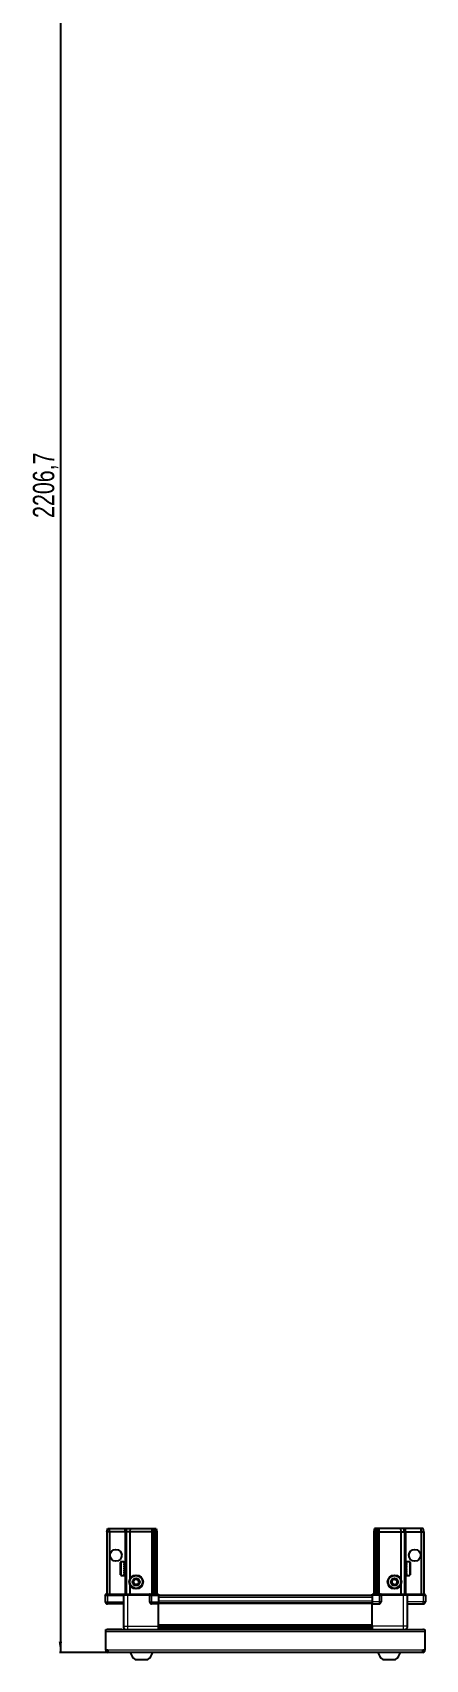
# Model space of a CAD drawing. Header units: millimetres. Extents: x 1014 to 4228, y -1921 to 1127.
# Drawn here: x 1070 to 1438, y -1921 to -397 of the extents above; entities that cross this region are included whole.
import ezdxf

# ---------------------------------------------------------------- set-up
doc = ezdxf.new("R2010")
doc.units = ezdxf.units.MM
doc.layers.add('FORMAT', color=7, linetype='Continuous')
doc.styles.add('SLDTEXTSTYLE0', font='TXT', dxfattribs={"width": 0.75})
doc.dimstyles.new('SLDDIMSTYLE0', dxfattribs={"dimtxt": 20, "dimasz": 10, "dimexe": 0, "dimexo": 0.0625, "dimgap": 5, "dimtad": 2, "dimdec": 1, "dimrnd": 1e-09, "dimzin": 12, "dimdsep": 46, "dimtxsty": 'SLDTEXTSTYLE0', "dimsah": 1, "dimcen": 0.09, "dimadec": 0, "dimazin": 3, "dimtfac": 1, "dimtofl": 0, "dimtmove": 0, "dimatfit": 3, "dimfxl": 0, "dimfrac": 2, "dimtolj": 1, "dimtzin": 12, "dimarcsym": 0})

# ---------------------------------------------------------------- blocks, each defined once
blk = doc.blocks.new('_D_8')
at = {"layer": 'FORMAT'}
for p, q in [((1140.2, 292.6), (1095.2, 292.6)), ((1096.2, 292.6), (1096.2, -1914.1)), ((1140.7, -1914.1), (1095.2, -1914.1))]:
    blk.add_line(p, q, dxfattribs=at)
for points in [[(1096.2, 292.6), (1094.6, 282.6), (1097.7, 282.6)], [(1096.2, -1914.1), (1097.7, -1904.1), (1094.6, -1904.1)]]:
    blk.add_solid(points, dxfattribs=at)
at = {"layer": 'FORMAT', "insert": (1070.4, -851.4), "char_height": 20, "attachment_point": 1, "rotation": 90, "style": 'SLDTEXTSTYLE0'}
blk.add_mtext('2206,7', dxfattribs=at)

msp = doc.modelspace()

# ---------------------------------------------------------------- linework, layer by layer
at = {"color": 7, "linetype": 'Continuous', "lineweight": 25}
for p, q in [((1139.66, -1801.09), (1140.46, -1798.09)), ((1140.46, -1798.09), (1142.31, -1798.09)), ((1142.16, -1801.09), (1142.31, -1798.09)), ((1142.31, -1798.09), (1156.66, -1798.09)), ((1156.66, -1798.09), (1158.46, -1798.09)), ((1157.66, -1801.09), (1158.46, -1798.09)), ((1158.46, -1798.09), (1161.49, -1798.09)), ((1161.49, -1798.09), (1161.16, -1801.09)), ((1161.49, -1798.09), (1181.66, -1798.09)), ((1181.66, -1798.09), (1183.46, -1798.09)), ((1183.46, -1798.09), (1182.66, -1801.09)), ((1183.46, -1798.09), (1184.2, -1798.09)), ((1184.2, -1798.09), (1183.66, -1801.09)), ((1184.2, -1798.09), (1184.7, -1798.09)), ((1184.7, -1798.09), (1185.85, -1798.09)), ((1184.7, -1798.09), (1185.16, -1801.09)), ((1185.85, -1798.09), (1186.66, -1801.09)), ((1390.46, -1798.09), (1389.66, -1801.09)), ((1391.61, -1798.09), (1390.46, -1798.09)), ((1391.61, -1798.09), (1391.16, -1801.09)), ((1392.11, -1798.09), (1391.61, -1798.09)), ((1392.11, -1798.09), (1392.66, -1801.09)), ((1392.85, -1798.09), (1392.11, -1798.09)), ((1392.85, -1798.09), (1393.66, -1801.09)), ((1394.66, -1798.09), (1392.85, -1798.09)), ((1414.82, -1798.09), (1394.66, -1798.09)), ((1414.82, -1798.09), (1415.16, -1801.09)), ((1417.85, -1798.09), (1414.82, -1798.09)), ((1418.66, -1801.09), (1417.85, -1798.09)), ((1419.66, -1798.09), (1417.85, -1798.09)), ((1434, -1798.09), (1419.66, -1798.09)), ((1434.16, -1801.09), (1434, -1798.09)), ((1435.85, -1798.09), (1434, -1798.09)), ((1436.66, -1801.09), (1435.85, -1798.09)), ((1142.16, -1801.09), (1139.66, -1801.09)), ((1139.66, -1801.09), (1139.66, -1859.39)), ((1156.66, -1801.09), (1142.16, -1801.09)), ((1142.16, -1801.09), (1142.16, -1859.39)), ((1157.66, -1801.09), (1156.66, -1801.09)), ((1161.16, -1801.09), (1157.66, -1801.09)), ((1157.66, -1801.09), (1157.66, -1859.39)), ((1181.66, -1801.09), (1161.16, -1801.09)), ((1161.16, -1801.09), (1161.16, -1845.59)), ((1182.66, -1801.09), (1181.66, -1801.09)), ((1183.66, -1801.09), (1182.66, -1801.09)), ((1182.66, -1801.09), (1182.66, -1859.39)), ((1185.16, -1801.09), (1183.66, -1801.09)), ((1183.66, -1801.09), (1183.66, -1859.39)), ((1186.66, -1801.09), (1185.16, -1801.09)), ((1185.16, -1801.09), (1185.16, -1859.39)), ((1186.66, -1801.09), (1186.66, -1859.39)), ((1389.66, -1801.09), (1391.16, -1801.09)), ((1389.66, -1801.09), (1389.66, -1859.39)), ((1391.16, -1801.09), (1392.66, -1801.09)), ((1391.16, -1801.09), (1391.16, -1859.39)), ((1392.66, -1801.09), (1392.66, -1859.39)), ((1392.66, -1801.09), (1393.66, -1801.09)), ((1393.66, -1801.09), (1393.66, -1859.39)), ((1393.66, -1801.09), (1394.66, -1801.09)), ((1394.66, -1801.09), (1415.16, -1801.09)), ((1415.16, -1801.09), (1415.16, -1845.59)), ((1415.16, -1801.09), (1418.66, -1801.09)), ((1418.66, -1801.09), (1418.66, -1859.39)), ((1418.66, -1801.09), (1419.66, -1801.09)), ((1419.66, -1801.09), (1434.16, -1801.09)), ((1434.16, -1801.09), (1434.16, -1859.39)), ((1434.16, -1801.09), (1436.66, -1801.09)), ((1436.66, -1801.09), (1436.66, -1859.39)), ((1152.46, -1841.29), (1152.46, -1829.89)), ((1155.66, -1829.09), (1153.26, -1829.09)), ((1153.26, -1842.09), (1155.66, -1842.09)), ((1155.66, -1829.09), (1155.66, -1829.09)), ((1155.66, -1829.09), (1156.16, -1829.09)), ((1155.66, -1829.28), (1156.16, -1829.28)), ((1155.66, -1829.28), (1155.66, -1829.5)), ((1155.66, -1829.5), (1156.16, -1829.5)), ((1155.66, -1830.07), (1156.16, -1830.07)), ((1155.66, -1830.07), (1155.66, -1830.5)), ((1155.66, -1830.5), (1156.16, -1830.5)), ((1155.66, -1831.41), (1156.16, -1831.41)), ((1155.66, -1831.41), (1155.66, -1832)), ((1155.66, -1832), (1156.16, -1832)), ((1155.66, -1833.15), (1156.16, -1833.15)), ((1155.66, -1833.15), (1155.66, -1833.85)), ((1155.66, -1833.85), (1156.16, -1833.85)), ((1155.66, -1835.13), (1156.16, -1835.13)), ((1155.66, -1835.13), (1155.66, -1835.87)), ((1155.66, -1835.28), (1156.16, -1835.28)), ((1155.66, -1835.78), (1156.16, -1835.78)), ((1155.66, -1835.87), (1156.16, -1835.87)), ((1155.66, -1837.16), (1156.16, -1837.16)), ((1155.66, -1837.16), (1155.66, -1837.87)), ((1155.66, -1837.87), (1156.16, -1837.87)), ((1155.66, -1839.03), (1156.16, -1839.03)), ((1155.66, -1839.03), (1155.66, -1839.63)), ((1155.66, -1839.63), (1156.16, -1839.63)), ((1155.66, -1840.57), (1156.16, -1840.57)), ((1155.66, -1840.57), (1155.66, -1841.01)), ((1155.66, -1841.01), (1156.16, -1841.01)), ((1155.66, -1841.61), (1156.16, -1841.61)), ((1155.66, -1841.61), (1155.66, -1841.85)), ((1155.66, -1841.85), (1156.16, -1841.85)), ((1155.66, -1842.07), (1156.16, -1842.07)), ((1155.66, -1842.07), (1155.66, -1842.09)), ((1155.66, -1842.08), (1156.16, -1842.08)), ((1156.16, -1829.28), (1156.16, -1829.09)), ((1156.16, -1829.5), (1156.16, -1829.28)), ((1156.16, -1830.07), (1156.16, -1829.5)), ((1156.16, -1830.5), (1156.16, -1830.07)), ((1156.16, -1831.41), (1156.16, -1830.5)), ((1156.26, -1831.19), (1156.16, -1831.19)), ((1156.16, -1832), (1156.16, -1831.41)), ((1156.16, -1833.15), (1156.16, -1832)), ((1156.16, -1833.85), (1156.16, -1833.15)), ((1156.16, -1835.13), (1156.16, -1833.85)), ((1156.16, -1835.28), (1156.16, -1835.13)), ((1156.16, -1835.87), (1156.16, -1835.78)), ((1156.16, -1837.16), (1156.16, -1835.87)), ((1156.16, -1837.87), (1156.16, -1837.16)), ((1156.16, -1839.03), (1156.16, -1837.87)), ((1156.16, -1839.63), (1156.16, -1839.03)), ((1156.16, -1840.57), (1156.16, -1839.63)), ((1156.16, -1839.99), (1156.26, -1839.99)), ((1156.16, -1841.01), (1156.16, -1840.57)), ((1156.16, -1841.61), (1156.16, -1841.01)), ((1156.16, -1841.85), (1156.16, -1841.61)), ((1156.16, -1842.07), (1156.16, -1841.85)), ((1156.16, -1842.08), (1156.16, -1842.07)), ((1156.26, -1839.99), (1156.26, -1831.19)), ((1157.14, -1832.28), (1156.66, -1831.59)), ((1156.66, -1839.59), (1156.66, -1831.59)), ((1156.66, -1839.59), (1157.14, -1838.9)), ((1157.62, -1831.59), (1157.14, -1832.28)), ((1157.14, -1838.9), (1157.14, -1832.28)), ((1157.14, -1838.9), (1157.62, -1839.59)), ((1157.66, -1831.59), (1157.62, -1831.59)), ((1157.62, -1839.59), (1157.62, -1831.59)), ((1157.62, -1839.59), (1157.66, -1839.59)), ((1418.69, -1831.59), (1418.66, -1831.59)), ((1418.66, -1839.59), (1418.69, -1839.59)), ((1419.17, -1832.28), (1418.69, -1831.59)), ((1418.69, -1831.59), (1418.69, -1839.59)), ((1418.69, -1839.59), (1419.17, -1838.9)), ((1419.66, -1831.59), (1419.17, -1832.28)), ((1419.17, -1832.28), (1419.17, -1838.9)), ((1419.17, -1838.9), (1419.66, -1839.59)), ((1419.66, -1831.59), (1419.66, -1839.59)), ((1420.16, -1831.19), (1420.06, -1831.19)), ((1420.06, -1831.19), (1420.06, -1839.99)), ((1420.06, -1839.99), (1420.16, -1839.99)), ((1423.06, -1829.09), (1420.16, -1829.09)), ((1420.66, -1829.09), (1420.16, -1829.09)), ((1420.16, -1829.09), (1420.16, -1829.13)), ((1420.16, -1829.13), (1420.16, -1829.42)), ((1420.66, -1829.13), (1420.16, -1829.13)), ((1420.66, -1829.42), (1420.16, -1829.42)), ((1420.16, -1829.42), (1420.16, -1829.69)), ((1420.66, -1829.69), (1420.16, -1829.69)), ((1420.16, -1829.69), (1420.16, -1830.36)), ((1420.66, -1830.36), (1420.16, -1830.36)), ((1420.16, -1830.36), (1420.16, -1830.83)), ((1420.16, -1830.83), (1420.16, -1831.81)), ((1420.66, -1830.83), (1420.16, -1830.83)), ((1420.66, -1831.81), (1420.16, -1831.81)), ((1420.16, -1831.81), (1420.16, -1832.43)), ((1420.16, -1832.43), (1420.16, -1833.63)), ((1420.66, -1832.43), (1420.16, -1832.43)), ((1420.66, -1833.63), (1420.16, -1833.63)), ((1420.16, -1833.63), (1420.16, -1834.26)), ((1420.66, -1834.26), (1420.16, -1834.26)), ((1420.16, -1834.34), (1420.16, -1835.64)), ((1420.66, -1834.34), (1420.16, -1834.34)), ((1420.66, -1835.64), (1420.16, -1835.64)), ((1420.66, -1836.12), (1420.16, -1836.12)), ((1420.16, -1836.12), (1420.16, -1836.37)), ((1420.16, -1836.37), (1420.16, -1837.64)), ((1420.66, -1836.37), (1420.16, -1836.37)), ((1420.66, -1837.64), (1420.16, -1837.64)), ((1420.16, -1837.64), (1420.16, -1838.33)), ((1420.16, -1838.33), (1420.16, -1839.45)), ((1420.66, -1838.33), (1420.16, -1838.33)), ((1420.66, -1839.45), (1420.16, -1839.45)), ((1420.16, -1839.45), (1420.16, -1840.02)), ((1420.16, -1840.02), (1420.16, -1840.87)), ((1420.66, -1840.02), (1420.16, -1840.02)), ((1420.66, -1840.87), (1420.16, -1840.87)), ((1420.16, -1840.87), (1420.16, -1841.27)), ((1420.16, -1841.27), (1420.16, -1841.78)), ((1420.66, -1841.27), (1420.16, -1841.27)), ((1420.66, -1841.78), (1420.16, -1841.78)), ((1420.16, -1841.78), (1420.16, -1841.97)), ((1420.16, -1841.97), (1420.16, -1842.09)), ((1420.66, -1841.97), (1420.16, -1841.97)), ((1420.16, -1842.09), (1423.06, -1842.09)), ((1420.66, -1829.13), (1420.66, -1829.09)), ((1420.66, -1829.69), (1420.66, -1829.42)), ((1420.66, -1830.83), (1420.66, -1830.36)), ((1420.66, -1832.43), (1420.66, -1831.81)), ((1420.66, -1834.34), (1420.66, -1833.63)), ((1420.66, -1836.37), (1420.66, -1835.64)), ((1420.66, -1838.33), (1420.66, -1837.64)), ((1420.66, -1840.02), (1420.66, -1839.45)), ((1420.66, -1841.27), (1420.66, -1840.87)), ((1420.66, -1841.97), (1420.66, -1841.78)), ((1423.86, -1829.89), (1423.86, -1841.29)), ((1161.16, -1850.59), (1161.16, -1859.39)), ((1415.16, -1850.59), (1415.16, -1859.39)), ((1138.65, -1859.39), (1138.15, -1860.25)), ((1138.15, -1860.59), (1138.15, -1860.25)), ((1138.15, -1860.59), (1140.15, -1860.59)), ((1138.16, -1860.59), (1138.16, -1866.59)), ((1140.15, -1859.39), (1138.65, -1859.39)), ((1140.15, -1859.39), (1154.96, -1859.39)), ((1154.96, -1860.59), (1140.15, -1860.59)), ((1140.16, -1860.59), (1154.96, -1860.59)), ((1155.16, -1868.59), (1140.16, -1868.59)), ((1154.96, -1859.39), (1155.16, -1859.39)), ((1155.16, -1860.59), (1154.96, -1860.59)), ((1155.16, -1860.59), (1155.16, -1859.39)), ((1155.16, -1859.39), (1159.16, -1859.39)), ((1159.16, -1860.59), (1155.16, -1860.59)), ((1155.16, -1860.59), (1155.16, -1889.59)), ((1159.16, -1859.39), (1179.46, -1859.39)), ((1179.46, -1860.59), (1159.16, -1860.59)), ((1179.46, -1859.39), (1179.66, -1859.39)), ((1179.66, -1860.59), (1179.46, -1860.59)), ((1179.66, -1860.59), (1179.66, -1859.39)), ((1180.33, -1859.39), (1179.66, -1859.39)), ((1179.66, -1860.59), (1181.66, -1860.59)), ((1179.66, -1860.59), (1179.66, -1866.59)), ((1180.33, -1859.39), (1188.16, -1859.39)), ((1188.15, -1860.25), (1181.66, -1860.25)), ((1188.15, -1860.59), (1181.66, -1860.59)), ((1181.66, -1860.59), (1188.16, -1860.59)), ((1188.16, -1868.59), (1181.66, -1868.59)), ((1188.16, -1860.25), (1188.15, -1860.25)), ((1188.16, -1860.59), (1188.15, -1860.59)), ((1188.16, -1859.39), (1188.16, -1860.25)), ((1188.16, -1860.59), (1188.16, -1860.25)), ((1188.16, -1860.59), (1188.16, -1866.59)), ((1388.16, -1860.74), (1188.16, -1860.74)), ((1188.16, -1866.59), (1188.16, -1868.59)), ((1388.16, -1867.94), (1188.16, -1867.94)), ((1188.16, -1889.59), (1188.16, -1868.59)), ((1388.16, -1860.25), (1388.16, -1859.39)), ((1388.16, -1859.39), (1395.98, -1859.39)), ((1394.66, -1860.25), (1388.16, -1860.25)), ((1388.16, -1860.59), (1388.16, -1860.25)), ((1394.66, -1860.59), (1388.16, -1860.59)), ((1388.16, -1860.59), (1388.16, -1866.59)), ((1388.16, -1866.59), (1388.16, -1868.59)), ((1388.16, -1868.59), (1394.66, -1868.59)), ((1388.16, -1889.59), (1388.16, -1868.59)), ((1394.66, -1860.59), (1396.66, -1860.59)), ((1396.66, -1860.59), (1394.66, -1860.59)), ((1396.66, -1859.39), (1395.98, -1859.39)), ((1396.66, -1860.59), (1396.66, -1859.39)), ((1396.66, -1859.39), (1396.86, -1859.39)), ((1396.86, -1860.59), (1396.66, -1860.59)), ((1396.66, -1860.59), (1396.66, -1866.59)), ((1396.86, -1859.39), (1417.16, -1859.39)), ((1417.16, -1860.59), (1396.86, -1860.59)), ((1417.16, -1859.39), (1421.16, -1859.39)), ((1421.16, -1860.59), (1417.16, -1860.59)), ((1421.16, -1860.59), (1421.16, -1859.39)), ((1421.16, -1859.39), (1421.36, -1859.39)), ((1421.36, -1860.59), (1421.16, -1860.59)), ((1421.16, -1860.59), (1421.16, -1889.59)), ((1421.16, -1868.59), (1436.16, -1868.59)), ((1421.36, -1859.39), (1436.16, -1859.39)), ((1436.16, -1860.59), (1421.36, -1860.59)), ((1437.66, -1859.39), (1436.16, -1859.39)), ((1436.16, -1860.59), (1438.16, -1860.59)), ((1438.16, -1860.25), (1437.66, -1859.39)), ((1438.16, -1860.25), (1437.66, -1859.39)), ((1438.16, -1860.59), (1438.16, -1860.25)), ((1438.16, -1860.59), (1438.16, -1860.25)), ((1438.16, -1860.59), (1438.16, -1860.59)), ((1438.16, -1860.59), (1438.16, -1866.59)), ((1188.01, -1892.59), (1188.01, -1889.59)), ((1138.66, -1892.59), (1437.66, -1892.59)), ((1138.66, -1894.69), (1138.66, -1892.59)), ((1138.66, -1911.99), (1138.66, -1894.69)), ((1153.66, -1892.49), (1140.76, -1892.49)), ((1153.66, -1892.49), (1153.66, -1892.59)), ((1188.16, -1890.61), (1388.16, -1890.61)), ((1188.16, -1890.65), (1388.16, -1890.65)), ((1212.03, -1892.44), (1188.16, -1892.44)), ((1206.66, -1892.59), (1206.66, -1892.44)), ((1206.69, -1892.59), (1206.69, -1892.44)), ((1206.96, -1892.59), (1206.96, -1892.44)), ((1207.23, -1892.59), (1207.23, -1892.44)), ((1207.88, -1892.59), (1207.88, -1892.44)), ((1208.34, -1892.59), (1208.34, -1892.44)), ((1209.31, -1892.59), (1209.31, -1892.44)), ((1209.93, -1892.59), (1209.93, -1892.44)), ((1211.11, -1892.59), (1211.11, -1892.44)), ((1211.77, -1892.59), (1211.77, -1892.44)), ((1211.83, -1892.59), (1211.83, -1892.44)), ((1213.12, -1892.44), (1212.03, -1892.44)), ((1213.85, -1892.44), (1213.12, -1892.44)), ((1213.12, -1892.59), (1213.12, -1892.44)), ((1213.12, -1892.44), (1213.12, -1892.44)), ((1213.13, -1892.59), (1213.13, -1892.44)), ((1213.63, -1892.59), (1213.63, -1892.44)), ((1213.86, -1892.44), (1213.85, -1892.44)), ((1213.86, -1892.59), (1213.86, -1892.44)), ((1214.28, -1892.44), (1213.86, -1892.44)), ((1362.03, -1892.44), (1214.28, -1892.44)), ((1215.13, -1892.59), (1215.13, -1892.44)), ((1215.82, -1892.59), (1215.82, -1892.44)), ((1216.95, -1892.59), (1216.95, -1892.44)), ((1217.52, -1892.59), (1217.52, -1892.44)), ((1218.39, -1892.59), (1218.39, -1892.44)), ((1218.8, -1892.59), (1218.8, -1892.44)), ((1219.33, -1892.59), (1219.33, -1892.44)), ((1219.52, -1892.59), (1219.52, -1892.44)), ((1219.65, -1892.59), (1219.65, -1892.44)), ((1356.66, -1892.59), (1356.66, -1892.44)), ((1356.83, -1892.59), (1356.83, -1892.44)), ((1357.04, -1892.59), (1357.04, -1892.44)), ((1357.6, -1892.59), (1357.6, -1892.44)), ((1358.02, -1892.59), (1358.02, -1892.44)), ((1358.91, -1892.59), (1358.91, -1892.44)), ((1359.5, -1892.59), (1359.5, -1892.44)), ((1360.64, -1892.59), (1360.64, -1892.44)), ((1361.34, -1892.59), (1361.34, -1892.44)), ((1362.62, -1892.44), (1362.03, -1892.44)), ((1362.62, -1892.59), (1362.62, -1892.44)), ((1362.63, -1892.44), (1362.62, -1892.44)), ((1363.35, -1892.44), (1362.63, -1892.44)), ((1362.79, -1892.59), (1362.79, -1892.44)), ((1363.29, -1892.59), (1363.29, -1892.44)), ((1363.36, -1892.44), (1363.35, -1892.44)), ((1363.36, -1892.59), (1363.36, -1892.44)), ((1364.38, -1892.44), (1363.36, -1892.44)), ((1388.16, -1892.44), (1364.28, -1892.44)), ((1364.65, -1892.59), (1364.65, -1892.44)), ((1365.36, -1892.59), (1365.36, -1892.44)), ((1366.53, -1892.59), (1366.53, -1892.44)), ((1367.14, -1892.59), (1367.14, -1892.44)), ((1368.08, -1892.59), (1368.08, -1892.44)), ((1368.53, -1892.59), (1368.53, -1892.44)), ((1369.15, -1892.59), (1369.15, -1892.44)), ((1369.4, -1892.59), (1369.4, -1892.44)), ((1369.63, -1892.59), (1369.63, -1892.44)), ((1369.65, -1892.59), (1369.65, -1892.44)), ((1422.66, -1892.49), (1435.56, -1892.49)), ((1422.66, -1892.49), (1422.66, -1892.59)), ((1437.66, -1892.59), (1437.66, -1894.69)), ((1437.66, -1894.69), (1437.66, -1911.99)), ((1140.76, -1911.99), (1138.66, -1911.99)), ((1140.76, -1911.99), (1140.76, -1914.09)), ((1435.56, -1914.09), (1140.76, -1914.09)), ((1437.66, -1911.99), (1435.56, -1911.99)), ((1435.56, -1914.09), (1435.56, -1911.99)), ((1166.16, -1920.69), (1178.16, -1920.69)), ((1398.16, -1920.69), (1410.16, -1920.69))]:
    msp.add_line(p, q, dxfattribs=at)
at = {"color": 8, "linetype": 'Continuous', "lineweight": 18}
for p, q in [((1156.66, -1801.09), (1156.66, -1798.09)), ((1181.66, -1798.09), (1181.66, -1801.09)), ((1394.66, -1798.09), (1394.66, -1801.09)), ((1419.66, -1801.09), (1419.66, -1798.09)), ((1156.66, -1801.09), (1156.66, -1831.59)), ((1181.66, -1801.09), (1181.66, -1859.39)), ((1394.66, -1801.09), (1394.66, -1859.39)), ((1419.66, -1801.09), (1419.66, -1831.59)), ((1153.26, -1842.09), (1153.26, -1829.09)), ((1156.66, -1839.59), (1156.66, -1859.39)), ((1419.66, -1839.59), (1419.66, -1859.39)), ((1423.06, -1829.09), (1423.06, -1842.09)), ((1138.16, -1866.59), (1140.16, -1866.59)), ((1140.15, -1860.59), (1140.15, -1859.39)), ((1140.16, -1860.59), (1140.16, -1866.59)), ((1140.16, -1866.59), (1155.16, -1866.59)), ((1140.16, -1868.59), (1140.16, -1866.59)), ((1154.96, -1860.59), (1154.96, -1859.39)), ((1159.16, -1860.59), (1159.16, -1859.39)), ((1159.16, -1860.59), (1159.16, -1889.59)), ((1179.46, -1860.59), (1179.46, -1859.39)), ((1179.66, -1866.59), (1181.66, -1866.59)), ((1181.66, -1860.59), (1181.66, -1860.25)), ((1181.66, -1860.59), (1181.66, -1866.59)), ((1181.66, -1866.59), (1188.16, -1866.59)), ((1181.66, -1866.59), (1181.66, -1868.59)), ((1188.15, -1860.59), (1188.15, -1860.25)), ((1388.16, -1862.74), (1188.16, -1862.74)), ((1388.16, -1865.94), (1188.16, -1865.94)), ((1388.16, -1868.59), (1188.16, -1868.59)), ((1394.66, -1866.59), (1388.16, -1866.59)), ((1394.66, -1860.59), (1394.66, -1860.25)), ((1394.66, -1860.59), (1394.66, -1866.59)), ((1396.66, -1866.59), (1394.66, -1866.59)), ((1394.66, -1866.59), (1394.66, -1868.59)), ((1396.86, -1859.39), (1396.86, -1860.59)), ((1417.16, -1860.59), (1417.16, -1859.39)), ((1417.16, -1860.59), (1417.16, -1889.59)), ((1436.16, -1866.59), (1421.16, -1866.59)), ((1421.36, -1859.39), (1421.36, -1860.59)), ((1436.16, -1860.59), (1436.16, -1859.39)), ((1436.16, -1860.59), (1436.16, -1866.59)), ((1438.16, -1866.59), (1436.16, -1866.59)), ((1436.16, -1868.59), (1436.16, -1866.59)), ((1159.16, -1889.59), (1188.16, -1889.59)), ((1188.16, -1887.99), (1388.16, -1887.99)), ((1388.16, -1889.4), (1188.16, -1889.4)), ((1417.16, -1889.59), (1388.16, -1889.59)), ((1437.66, -1894.69), (1138.66, -1894.69)), ((1140.76, -1892.59), (1140.76, -1892.49)), ((1188.16, -1891.85), (1388.16, -1891.85)), ((1435.56, -1892.59), (1435.56, -1892.49)), ((1435.56, -1911.99), (1140.76, -1911.99))]:
    msp.add_line(p, q, dxfattribs=at)
at = {"color": 7, "linetype": 'Continuous', "lineweight": 25, "flags": 128}
for points in [[(1140.76, -1892.49), (1140.35, -1892.53), (1140.11, -1892.59)], [(1436.2, -1892.59), (1435.96, -1892.53), (1435.56, -1892.49)]]:
    msp.add_lwpolyline(points, dxfattribs=at)
at = {"color": 7, "linetype": 'Continuous', "lineweight": 25}
for centre, radius in [((1148.16, -1823.09), 5.5), ((1428.16, -1823.09), 5.5), ((1167.16, -1848.09), 6.5), ((1409.16, -1848.09), 6.5), ((1167.16, -1848.09), 3.46), ((1409.16, -1848.09), 3.46)]:
    msp.add_circle(centre, radius, dxfattribs=at)
at = {"color": 8, "linetype": 'Continuous', "lineweight": 18}
for centre in [(1167.16, -1848.09), (1409.16, -1848.09)]:
    msp.add_circle(centre, 5.7, dxfattribs=at)
at = {"color": 7, "linetype": 'Continuous', "lineweight": 25}
for centre, radius, start, end in [((1153.26, -1829.89), 0.8, 90, 180), ((1153.26, -1841.29), 0.8, 180, 270), ((1156.66, -1831.19), 0.4, 180, 270), ((1156.66, -1839.99), 0.4, 90, 180), ((1419.66, -1831.19), 0.4, 270, 0), ((1419.66, -1839.99), 0.4, 360, 90), ((1423.06, -1829.89), 0.8, 360, 90), ((1423.06, -1841.29), 0.8, 270, 0), ((1167.16, -1848.09), 2.5, 147.37605, 207.37605), ((1167.16, -1848.09), 2.5, 207.37605, 267.37605), ((1167.16, -1848.09), 2.5, 87.37605, 147.37605), ((1167.16, -1848.09), 2.5, 267.37605, 327.37605), ((1167.16, -1848.09), 2.5, 27.37605, 87.37605), ((1167.16, -1848.09), 2.5, 327.37605, 27.37605), ((1409.16, -1848.09), 2.5, 134.67671, 194.67671), ((1409.16, -1848.09), 2.5, 194.67671, 254.67671), ((1409.16, -1848.09), 2.5, 74.67671, 134.67671), ((1409.16, -1848.09), 2.5, 254.67671, 314.67671), ((1409.16, -1848.09), 2.5, 14.67671, 74.67671), ((1409.16, -1848.09), 2.5, 314.67671, 14.67671), ((1140.16, -1866.59), 2, 180, 270), ((1181.66, -1866.59), 2, 180, 270), ((1394.66, -1866.59), 2, 270, 0), ((1436.16, -1866.59), 2, 270, 0), ((1140.76, -1911.99), 2.1, 180, 270), ((1140.76, -1911.99), 0.6, 180, 270), ((1173.18, -1911.06), 11.91, 194.70035, 233.8734), ((1171.13, -1911.06), 11.91, 306.1266, 345.29965), ((1405.18, -1911.06), 11.91, 194.70035, 233.8734), ((1403.13, -1911.06), 11.91, 306.1266, 345.29965), ((1435.56, -1911.99), 2.1, 270, 0), ((1435.56, -1911.99), 0.6, 270, 0)]:
    msp.add_arc(centre, radius, start, end, dxfattribs=at)
for centre, start_param, end_param in [((1181.66, -1856.79), 2.4188584, 3.1415927), ((1394.66, -1856.79), 3.1415927, 3.8643269)]:
    msp.add_ellipse(centre, major_axis=(0, 3.46), ratio=0.5773503, start_param=start_param, end_param=end_param, dxfattribs=at)
for points, knots in [([(1164.27, -1847.95), (1164.55, -1847.52), (1165.07, -1846.71), (1165.59, -1845.9), (1165.83, -1845.52)], [0, 0, 0, 0, 0.5346859, 1, 1, 1, 1]), ([(1165.6, -1850.52), (1165.54, -1850.41), (1165.27, -1849.88), (1164.81, -1848.99), (1164.43, -1848.26), (1164.27, -1847.95)], [0, 0, 0, 0, 0.1331247, 0.6370994, 1, 1, 1, 1]), ([(1168.48, -1850.65), (1167.97, -1850.63), (1167, -1850.58), (1166.04, -1850.54), (1165.6, -1850.52)], [0, 0, 0, 0, 0.5346859, 1, 1, 1, 1]), ([(1165.83, -1845.52), (1166.34, -1845.55), (1167.31, -1845.59), (1168.27, -1845.64), (1168.71, -1845.66)], [0, 0, 0, 0, 0.5346859, 1, 1, 1, 1]), ([(1170.04, -1848.22), (1169.76, -1848.65), (1169.24, -1849.47), (1168.72, -1850.27), (1168.48, -1850.65)], [0, 0, 0, 0, 0.5346859, 1, 1, 1, 1]), ([(1168.71, -1845.66), (1168.87, -1845.96), (1169.25, -1846.69), (1169.71, -1847.58), (1169.98, -1848.11), (1170.04, -1848.22)], [0, 0, 0, 0, 0.3629006, 0.8668753, 1, 1, 1, 1]), ([(1406.37, -1847.32), (1406.74, -1846.96), (1407.42, -1846.28), (1408.11, -1845.61), (1408.42, -1845.29)], [0, 0, 0, 0, 0.5346859, 1, 1, 1, 1]), ([(1407.1, -1850.12), (1407.01, -1849.78), (1406.81, -1848.99), (1406.55, -1848.02), (1406.4, -1847.45), (1406.37, -1847.32)], [0, 0, 0, 0, 0.3629006, 0.8668753, 1, 1, 1, 1]), ([(1409.89, -1850.88), (1409.39, -1850.74), (1408.46, -1850.49), (1407.53, -1850.23), (1407.1, -1850.12)], [0, 0, 0, 0, 0.5346859, 1, 1, 1, 1]), ([(1408.42, -1845.29), (1408.92, -1845.43), (1409.85, -1845.69), (1410.78, -1845.94), (1411.21, -1846.06)], [0, 0, 0, 0, 0.5346859, 1, 1, 1, 1]), ([(1411.94, -1848.85), (1411.57, -1849.21), (1410.89, -1849.89), (1410.2, -1850.57), (1409.89, -1850.88)], [0, 0, 0, 0, 0.5346859, 1, 1, 1, 1]), ([(1411.21, -1846.06), (1411.24, -1846.18), (1411.39, -1846.76), (1411.64, -1847.72), (1411.85, -1848.52), (1411.94, -1848.85)], [0, 0, 0, 0, 0.1331247, 0.6370994, 1, 1, 1, 1]), ([(1155.16, -1889.59), (1155.2, -1890.03), (1155.27, -1890.7), (1155.71, -1891.52), (1156.17, -1892.07), (1156.57, -1892.43), (1156.83, -1892.56), (1156.88, -1892.59)], [0, 0, 0, 0, 0.3630185, 0.5584377, 0.7580039, 0.9575702, 1, 1, 1, 1]), ([(1188.16, -1889.59), (1188.16, -1889.98), (1188.16, -1890.77), (1188.16, -1891.79), (1188.16, -1892.42), (1188.16, -1892.58), (1188.16, -1892.59)], [0, 0, 0, 0, 0.3255201, 0.6510403, 0.9765604, 1, 1, 1, 1]), ([(1388.16, -1889.59), (1388.16, -1889.98), (1388.16, -1890.77), (1388.16, -1891.79), (1388.16, -1892.42), (1388.16, -1892.58), (1388.16, -1892.59)], [0, 0, 0, 0, 0.3255201, 0.6510403, 0.9765604, 1, 1, 1, 1]), ([(1421.16, -1889.59), (1421.11, -1890.03), (1421.04, -1890.7), (1420.6, -1891.52), (1420.14, -1892.07), (1419.74, -1892.43), (1419.48, -1892.56), (1419.43, -1892.59)], [0, 0, 0, 0, 0.36301846, 0.55843766, 0.75800394, 0.95757021, 1, 1, 1, 1])]:
    msp.add_open_spline(points, degree=3, knots=knots, dxfattribs=at)
at = {"color": 8, "linetype": 'Continuous', "lineweight": 18}
for points in [[(1155.16, -1889.59), (1155.22, -1889.59), (1155.34, -1889.59), (1156.26, -1889.59), (1157.58, -1889.59), (1158.63, -1889.59), (1159.16, -1889.59)], [(1421.16, -1889.59), (1421.09, -1889.59), (1420.97, -1889.59), (1420.05, -1889.59), (1418.73, -1889.59), (1417.68, -1889.59), (1417.16, -1889.59)]]:
    msp.add_open_spline(points, degree=3, dxfattribs=at)
for points in [[(1159.16, -1889.59), (1159.16, -1890.03), (1159.16, -1890.7), (1159.16, -1891.52), (1159.16, -1892.07), (1159.16, -1892.43), (1159.16, -1892.56), (1159.16, -1892.59)], [(1417.16, -1889.59), (1417.16, -1890.03), (1417.16, -1890.7), (1417.16, -1891.52), (1417.16, -1892.07), (1417.16, -1892.43), (1417.16, -1892.56), (1417.16, -1892.59)]]:
    msp.add_open_spline(points, degree=3, knots=[0, 0, 0, 0, 0.3630185, 0.5584377, 0.7580039, 0.9575702, 1, 1, 1, 1], dxfattribs=at)

# ---------------------------------------------------------------- dimensions: what is measured, and where the dimension line sits
at = {"layer": 'FORMAT'}
dim = msp.add_linear_dim(base=(1096.15, -1914.09), p1=(1140.26, 292.61), p2=(1140.76, -1914.09), angle=90, dimstyle='SLDDIMSTYLE0', dxfattribs=at)
dim.commit()
dim.dimension.update_dxf_attribs({"geometry": '_D_8', "text_midpoint": (1096.15, -810.74), "dimtype": 160})

doc.saveas('drawing.dxf')
